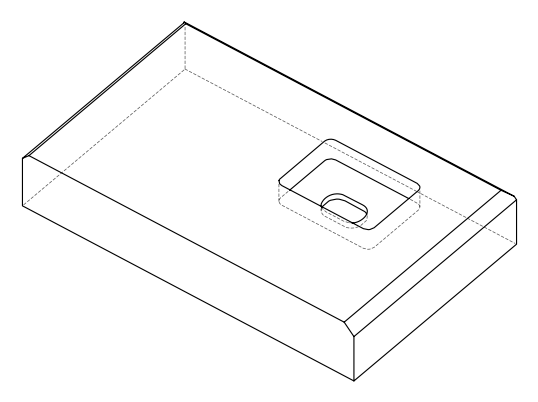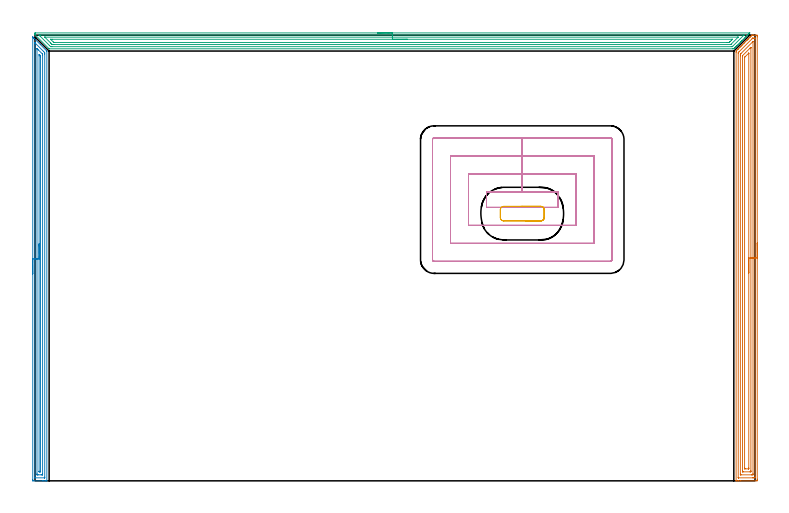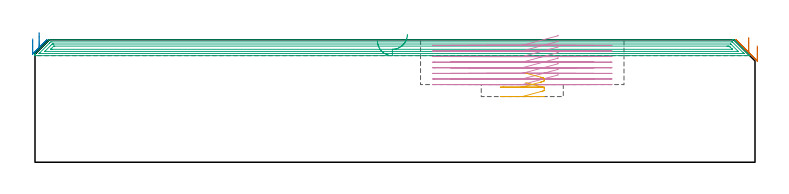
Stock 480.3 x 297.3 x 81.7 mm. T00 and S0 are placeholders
(PLAN: 5 operations, 2 tool changes, 55.5 min)
(1 AREA_MILL | FG_CHAMFER_SURFACE | UGT0205_001 | 12.06 min | 29556 mm3)
(2 AREA_MILL_1 | FG_CHAMFER_SURFACE_1 | UGT0205_001 | 9.52 min | 13138 mm3)
(3 AREA_MILL_2 | FG_CHAMFER_SURFACE_2 | UGT0205_001 | 15.22 min | 26048 mm3)
(4 MILL_RECTANGULAR_POCKET | POCKET_RECTANGULAR_STRAIGHT | UGT0201_008 | Follow Part, ap 4, ae 75% | 18.08 min | 397191 mm3)
(5 MILL_RECTANGULAR_POCKET_1 | POCKET_RECTANGULAR_STRAIGHT_1 | UGT0201_109 | Follow Part, ap 6.35, ae 75% | 0.6 min | 13817 mm3)
(TOOL UGT0205_001 | Chamfer Mill 20 x 3 x 45 deg. | D20 FL50 Z2)
(TOOL UGT0201_008 | End Mill 16 mm | D16 FL32 Z4)
(TOOL UGT0201_109 | End Mill 25.4 mm | D25.4 FL25 Z2)
(OP 1 AREA_MILL)
G17 G21 G94 G90
T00 M6
G54
G17 G0 G90 X481.8 Y158.65 S1061 M3
G43 Z91.7 H0
Z77.6
G94 G1 Y158.612 Z76.728 F250.
Y158.498 Z75.864
Y158.309 Z75.012
Y158.047 Z74.18
Y157.713 Z73.374
Y157.31 Z72.6
Y156.842 Z71.864
Y156.31 Z71.172
Y155.721 Z70.529
Y155.078 Z69.94
Y154.386 Z69.408
Y153.65 Z68.94
Y152.876 Z68.537
Y152.07 Z68.203
Y151.238 Z67.941
Y150.387 Z67.752
Y149.522 Z67.638
Y148.65 Z67.6
Y1.076
X481.799 Y0.632 Z67.601
X481.795 Y0.187 Z67.603
X481.792 Y0.01 Z67.606
X481.357 Y0. Z68.041
X470.786 Z78.609
X469.389 Z80.007
X469.024 Z80.371
X468.067 Z81.333
X467.701 Z81.689
Y0.005 Z81.69
X467.7 Y0.185 Z81.7
Y285.936
X467.705 Y286.704 Z81.69
X467.829 Y286.83 Z81.568
X468.01 Y287.011 Z81.388
X468.584 Y287.586 Z80.812
X468.723 Y287.724 Z80.675
X468.883 Y287.884 Z80.515
X469.024 Y288.026 Z80.371
X469.17 Y288.171 Z80.228
X469.317 Y288.318 Z80.081
X469.465 Y288.467 Z79.931
X469.917 Y288.917 Z79.483
X470.214 Y289.215 Z79.185
X470.346 Y289.347 Z79.051
X470.716 Y289.716 Z78.684
X470.863 Y289.863 Z78.537
X471.108 Y290.109 Z78.29
X471.226 Y290.228 Z78.17
X471.559 Y290.559 Z77.841
X471.785 Y290.785 Z77.614
X472.002 Y291.003 Z77.396
X472.107 Y291.109 Z77.289
X472.548 Y291.548 Z76.851
X472.988 Y291.99 Z76.408
X473.196 Y292.196 Z76.204
X473.244 Y292.244 Z76.156
X473.869 Y292.871 Z75.527
X474.087 Y293.087 Z75.313
X474.75 Y293.752 Z74.646
X474.93 Y293.93 Z74.47
X474.985 Y293.985 Z74.415
X475.631 Y294.632 Z73.766
X475.772 Y294.773 Z73.627
X475.879 Y294.879 Z73.521
X476.071 Y295.073 Z73.326
X476.176 Y295.177 Z73.222
X476.773 Y295.773 Z72.626
X476.952 Y295.954 Z72.445
X477.07 Y296.072 Z72.327
X477.667 Y296.668 Z71.732
X477.833 Y296.835 Z71.564
X478.274 Y297.273 Z71.126
X478.294 Y297.293 Z71.105
X478.327 Y297.3 Z71.071
X478.714 Z70.684
X478.82 Z70.578
X479.595 Z69.8
X480.84 Z68.557
X481.357 Y297.295 Z68.038
X481.791 Y297.29 Z67.605
X481.794 Y297.112 Z67.603
X481.799 Y296.668 Z67.601
X481.8 Y296.218 Z67.6
Y148.65
X480.386 Z69.014
X480.385 Y2.513 Z69.015
X480.384 Y2.421 Z69.016
X480.379 Y2.029 Z69.021
X480.001 Y2.009 Z69.399
X479.595 Y2.003 Z69.805
X479.128 Y2. Z70.272
X478.714 Z70.686
X469.439 Z79.961
X469.211 Y2.001 Z80.189
X469.176 Y2.003 Z80.224
X469.14 Y2.009 Z80.26
X469.121 Y2.014 Z80.279
X469.12 Y2.043 Z80.28
X469.115 Y2.329 Z80.285
Y285.041
X469.119 Y285.442 Z80.281
X469.121 Y285.639 Z80.279
X469.209 Y285.748 Z80.191
X469.388 Y285.935 Z80.012
X469.647 Y286.197 Z79.753
X469.905 Y286.456 Z79.495
X478.329 Y294.879 Z71.071
X478.524 Y295.072 Z70.876
X478.714 Y295.257 Z70.686
X478.746 Y295.284 Z70.654
X478.773 Y295.29 Z70.627
X478.831 Y295.295 Z70.569
X478.947 Y295.299 Z70.453
X479.18 Y295.3 Z70.22
X480.061 Z69.339
X480.289 Y295.299 Z69.111
X480.324 Y295.297 Z69.076
X480.36 Y295.291 Z69.04
X480.379 Y295.286 Z69.021
X480.38 Y295.257 Z69.02
X480.385 Y294.971 Z69.015
X480.386 Y148.65 Z69.014
X478.972 Z70.428
X478.971 Y4.843 Z70.429
X478.969 Y4.21 Z70.431
X478.967 Y4.079 Z70.433
X478.965 Y4.022 Z70.435
X478.913 Y4.008 Z70.487
X478.714 Y4.004 Z70.686
X478.039 Y4. Z71.361
X477.833 Z71.567
X470.992 Z78.408
X470.786 Y4.004 Z78.614
X470.58 Y4.01 Z78.82
X470.535 Y4.016 Z78.865
X470.532 Y4.053 Z78.868
X470.53 Y4.123 Z78.87
X470.529 Y4.21 Z78.871
X470.528 Y4.471 Z78.872
X470.529 Y283.514 Z78.871
X470.532 Y284.147 Z78.868
X470.535 Y284.401 Z78.865
X470.549 Y284.637 Z78.851
X470.786 Y284.885 Z78.614
X470.863 Y284.963 Z78.537
X478.851 Y292.951 Z70.549
X478.928 Y293.026 Z70.472
X478.954 Y293.048 Z70.446
X478.964 Y293.053 Z70.436
X478.966 Y293.043 Z70.434
X478.97 Y292.981 Z70.43
X478.971 Y292.94 Z70.429
X478.972 Y292.908 Z70.428
Y148.65
X477.557 Z71.843
Y6.893
X477.555 Y6.281 Z71.845
X477.552 Y6.074 Z71.848
X477.55 Y6.01 Z71.85
X477.502 Y6.007 Z71.898
X477.392 Y6.004 Z72.008
X476.952 Y6. Z72.448
X472.548 Z76.852
X472.108 Y6.004 Z77.292
X471.999 Y6.007 Z77.401
X471.95 Y6.01 Z77.45
X471.948 Y6.047 Z77.452
X471.946 Y6.146 Z77.454
X471.943 Y6.612 Z77.457
Y6.893
Y282.972
X471.945 Y283.252 Z77.455
X471.95 Y283.558 Z77.45
X471.952 Y283.591 Z77.448
X471.971 Y283.615 Z77.429
X472.011 Y283.66 Z77.389
X472.078 Y283.729 Z77.322
X476.967 Y288.618 Z72.433
X477.404 Y289.054 Z71.996
X477.46 Y289.107 Z71.94
X477.534 Y289.174 Z71.866
X477.551 Y289.183 Z71.849
X477.554 Y289.146 Z71.846
X477.555 Y289.094 Z71.845
X477.557 Y288.899 Z71.843
Y288.618
Y148.65
X476.143 Z73.257
Y8.536
X476.142 Y8.39 Z73.258
X476.138 Y8.099 Z73.262
X476.136 Y8.019 Z73.264
X476.13 Y8.009 Z73.27
X476.113 Y8.006 Z73.287
X476.071 Y8.003 Z73.329
X475.861 Y8. Z73.539
X474.1 Z75.3
X473.429 Y8.004 Z75.971
X473.385 Y8.006 Z76.015
X473.366 Y8.009 Z76.034
X473.363 Y8.171 Z76.037
X473.358 Y8.463 Z76.042
X473.357 Y8.755 Z76.043
Y282.358
X473.358 Y282.43 Z76.042
X473.361 Y282.503 Z76.039
X473.364 Y282.548 Z76.036
X473.38 Y282.57 Z76.02
X473.429 Y282.625 Z75.971
X473.738 Y282.938 Z75.662
X475.956 Y285.158 Z73.444
X476.071 Y285.27 Z73.329
X476.111 Y285.306 Z73.289
X476.133 Y285.325 Z73.267
X476.137 Y285.259 Z73.263
X476.141 Y285.114 Z73.259
X476.143 Y285.041 Z73.257
Y284.968
Y148.65
Y147.778 Z73.295
Y146.914 Z73.409
Y146.062 Z73.598
Y145.23 Z73.86
Y144.424 Z74.194
Y143.65 Z74.597
Y142.914 Z75.065
Y142.222 Z75.596
Y141.579 Z76.186
Y140.99 Z76.829
Y140.459 Z77.521
Y139.99 Z78.257
Y139.587 Z79.031
Y139.253 Z79.837
Y138.991 Z80.669
Y138.802 Z81.52
Y138.688 Z82.385
Y138.65 Z83.257
G0 Z91.7
M5
M2
(OP 2 AREA_MILL_1)
G17 G21 G94 G90
T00 M6
G54
G17 G0 G90 X-1.5 Y138.05 S1061 M3
G43 Z91.7 H0
Z82.3
G94 G1 Y138.088 Z81.428 F250.
Y138.202 Z80.564
Y138.391 Z79.712
Y138.653 Z78.88
Y138.987 Z78.074
Y139.39 Z77.3
Y139.858 Z76.564
Y140.39 Z75.872
Y140.979 Z75.229
Y141.622 Z74.64
Y142.314 Z74.108
Y143.05 Z73.64
Y143.824 Z73.237
Y144.63 Z72.903
Y145.462 Z72.641
Y146.313 Z72.452
Y147.178 Z72.338
Y148.05 Z72.3
X-1.499 Y296.075 Z72.299
X-1.495 Y296.083 Z72.303
X-1.479 Y296.075 Z72.32
X-1.275 Y295.875 Z72.525
X-1.203 Y295.803 Z72.597
X-0.729 Y295.331 Z73.066
X-0.586 Y295.187 Z73.212
X-0.432 Y295.033 Z73.366
X-0.292 Y294.894 Z73.503
X3.588 Y291.012 Z77.388
X7.609 Y286.991 Z81.408
X7.82 Y286.778 Z81.617
X7.897 Y286.695 Z81.689
X7.9 Y286.545 Z81.7
Y0.174
X7.897 Y0.01 Z81.688
X7.773 Y0.003 Z81.565
X7.64 Y0. Z81.44
X7.371 Z81.17
X6.692 Z80.487
X5.48 Z79.277
X4.946 Z78.74
X-1.165 Z72.632
X-1.436 Y0.004 Z72.361
X-1.492 Y0.01 Z72.305
X-1.499 Y0.068 Z72.299
X-1.5 Y0.62 Z72.3
Y148.05
X-0.086 Z73.714
X-0.085 Y291.906 Z73.715
X-0.084 Y292.104 Z73.716
X-0.081 Y292.202 Z73.719
X-0.079 Y292.215 Z73.721
X-0.073 Y292.212 Z73.727
X-0.041 Y292.184 Z73.759
X0.244 Y291.906 Z74.044
X5.605 Y286.545 Z79.405
X5.819 Y286.327 Z79.619
X6.479 Y285.651 Z80.279
X6.484 Y284.97 Z80.284
X6.485 Y284.757 Z80.285
Y2.407
X6.483 Y2.066 Z80.283
X6.481 Y2.025 Z80.281
X6.48 Y2.012 Z80.28
X6.455 Y2.009 Z80.255
X6.35 Y2.003 Z80.15
X6.217 Y2. Z80.017
X0.105 Z73.905
X-0.041 Y2.003 Z73.759
X-0.071 Y2.007 Z73.729
X-0.079 Y2.011 Z73.721
X-0.082 Y2.02 Z73.718
X-0.084 Y2.055 Z73.716
X-0.085 Y2.196 Z73.715
X-0.086 Y2.407 Z73.714
Y148.05
X1.328 Z75.128
X1.329 Y287.566 Z75.129
X1.334 Y288.332 Z75.134
X1.335 Y288.341 Z75.135
X1.361 Y288.332 Z75.161
X1.454 Y288.243 Z75.254
X2.263 Y287.438 Z76.063
X4.943 Y284.757 Z78.743
X4.946 Y284.755 Z78.746
X5.048 Y284.64 Z78.848
X5.064 Y284.248 Z78.864
X5.069 Y283.992 Z78.869
X5.071 Y283.864 Z78.871
Y4.96
X5.07 Y4.194 Z78.87
X5.068 Y4.07 Z78.868
X5.065 Y4.026 Z78.865
X5.06 Y4.01 Z78.86
X5.041 Y4.007 Z78.841
X4.946 Y4.004 Z78.746
X4.263 Y4. Z78.063
X4.073 Z77.873
X2.517 Z76.317
X1.643 Z75.443
X1.454 Y4.003 Z75.254
X1.391 Y4.006 Z75.191
X1.345 Y4.009 Z75.145
X1.335 Y4.068 Z75.135
X1.332 Y4.194 Z75.132
X1.33 Y4.321 Z75.13
X1.329 Y5.088 Z75.129
X1.328 Y148.05 Z75.128
X2.743 Z76.543
Y283.438
X2.744 Y283.864 Z76.544
X2.746 Y284.328 Z76.546
X2.749 Y284.47 Z76.549
X3.017 Y284.222 Z76.817
X3.2 Y284.048 Z77.
X3.387 Y283.864 Z77.187
X3.581 Y283.662 Z77.381
X3.637 Y283.603 Z77.437
X3.65 Y283.568 Z77.45
X3.653 Y283.513 Z77.453
X3.656 Y283.397 Z77.456
X3.657 Y282.97 Z77.457
Y282.502
Y6.251
X3.655 Y6.126 Z77.455
X3.651 Y6.044 Z77.451
X3.648 Y6.01 Z77.448
X3.627 Y6.008 Z77.427
X3.2 Y6. Z77.
X3.182 Z76.982
X2.78 Y6.01 Z76.58
X2.749 Y6.022 Z76.549
X2.746 Y6.052 Z76.546
X2.744 Y6.097 Z76.544
X2.743 Y6.141 Z76.543
Y6.449
Y148.05
Y148.922 Z76.581
Y149.786 Z76.695
Y150.638 Z76.883
Y151.47 Z77.146
Y152.276 Z77.48
Y153.05 Z77.882
Y153.786 Z78.351
Y154.478 Z78.882
Y155.121 Z79.472
Y155.71 Z80.115
Y156.241 Z80.807
Y156.71 Z81.543
Y157.113 Z82.316
Y157.447 Z83.122
Y157.709 Z83.954
Y157.898 Z84.806
Y158.012 Z85.671
Y158.05 Z86.543
G0 Z91.7
M5
M2
(OP 3 AREA_MILL_2)
G17 G21 G94 G90
T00 M6
G54
G17 G0 G90 X228.4 Y298.8 S1061 M3
G43 Z91.7 H0
Z81.1
G94 G1 X228.438 Z80.229 F250.
X228.552 Z79.364
X228.741 Z78.512
X229.003 Z77.68
X229.337 Z76.874
X229.74 Z76.1
X230.208 Z75.364
X230.74 Z74.672
X231.329 Z74.029
X231.972 Z73.44
X232.664 Z72.909
X233.4 Z72.44
X234.174 Z72.037
X234.98 Z71.703
X235.812 Z71.441
X236.663 Z71.252
X237.528 Z71.138
X238.4 Z71.1
X476.77
X476.776 Y298.798 Z71.102
X476.783 Y298.793 Z71.106
Y298.789 Z71.111
X476.77 Y298.771 Z71.128
X476.731 Y298.731 Z71.169
X476.349 Y298.348 Z71.549
X476.174 Y298.174 Z71.725
X475.996 Y297.996 Z71.904
X475.468 Y297.467 Z72.431
X475.28 Y297.28 Z72.619
X475.15 Y297.15 Z72.75
X475.027 Y297.026 Z72.871
X474.982 Y296.982 Z72.917
X474.303 Y296.303 Z73.597
X474.146 Y296.144 Z73.752
X474.089 Y296.088 Z73.81
X473.457 Y295.457 Z74.443
X473.265 Y295.263 Z74.633
X472.611 Y294.611 Z75.289
X472.383 Y294.381 Z75.515
X471.765 Y293.765 Z76.135
X471.705 Y293.704 Z76.195
X471.502 Y293.5 Z76.396
X470.919 Y292.919 Z76.981
X470.811 Y292.81 Z77.088
X470.62 Y292.618 Z77.278
X470.072 Y292.072 Z77.828
X469.739 Y291.737 Z78.159
X469.226 Y291.226 Z78.674
X468.857 Y290.856 Z79.041
X468.379 Y290.379 Z79.521
X468.129 Y290.128 Z79.77
X467.976 Y289.974 Z79.921
X467.825 Y289.824 Z80.074
X467.682 Y289.681 Z80.217
X467.536 Y289.533 Z80.362
X467.391 Y289.389 Z80.508
X467.235 Y289.234 Z80.663
X467.095 Y289.093 Z80.803
X466.956 Y288.955 Z80.943
X466.788 Y288.787 Z81.11
X466.654 Y288.652 Z81.244
X466.51 Y288.509 Z81.389
X466.342 Y288.341 Z81.557
X466.205 Y288.204 Z81.69
X465.448 Y288.2 Z81.7
X9.564
X9.406 Y288.204 Z81.689
X9.216 Y288.384 Z81.516
X0.017 Y297.582 Z72.315
X0.009 Y297.592 Z72.305
X0. Y297.872 Z72.024
Y298.171 Z71.728
Y298.348 Z71.552
Y298.526 Z71.374
X0.01 Y298.793 Z71.105
X0.07 Y298.8 Z71.1
X238.4
Y297.386 Z72.514
X472.682 Y297.385 Z72.515
X472.877 Y297.38 Z72.52
X472.914 Y297.379 Z72.521
X472.912 Y297.373 Z72.527
X472.899 Y297.355 Z72.545
X472.809 Y297.26 Z72.64
X472.697 Y297.147 Z72.753
X472.599 Y297.048 Z72.852
X465.448 Y289.899 Z80.001
X465.26 Y289.718 Z80.182
X465.157 Y289.621 Z80.279
X464.471 Y289.614 Z80.286
X11.27 Y289.615 Z80.285
X10.458 Y289.621 Z80.279
X9.637 Y290.415 Z79.485
X9.564 Y290.486 Z79.414
X3.307 Y296.744 Z73.156
X2.731 Y297.331 Z72.569
X2.698 Y297.379 Z72.521
X2.772 Y297.381 Z72.519
X2.95 Y297.384 Z72.516
X3.307 Y297.386 Z72.514
X3.389
X238.4
Y295.971 Z73.929
X468.752
X468.854 Y295.969 Z73.931
X469.023 Y295.964 Z73.936
X469.052 Y295.961 Z73.939
X469.039 Y295.943 Z73.957
X469.023 Y295.924 Z73.976
X464.396 Y291.296 Z78.604
X464.148 Y291.056 Z78.844
X464.129 Y291.04 Z78.86
X464.093 Y291.035 Z78.865
X464.022 Y291.031 Z78.869
X463.931 Y291.029 Z78.871
X12.518
X12.246
X11.619 Y291.033 Z78.867
X11.493 Y291.035 Z78.865
X11.352 Y291.157 Z78.743
X11.208 Y291.296 Z78.604
X10.458 Y292.041 Z77.859
X10.321 Y292.178 Z77.722
X6.796 Y295.704 Z74.196
X6.713 Y295.79 Z74.11
X6.556 Y295.955 Z73.945
X6.549 Y295.968 Z73.932
X6.55
X6.572 Y295.97 Z73.93
X6.611 Y295.971 Z73.929
X6.883
X238.4
Y294.557 Z75.343
X464.822
X465.06 Y294.556 Z75.344
X465.122 Y294.554 Z75.346
X465.176 Y294.55 Z75.35
X465.188 Y294.548 Z75.352
X465.176 Y294.534 Z75.366
X465.086 Y294.437 Z75.463
X465.016 Y294.366 Z75.534
X464.592 Y293.941 Z75.959
X463.711 Y293.059 Z76.841
X463.66 Y293.009 Z76.891
X463.236 Y292.596 Z77.304
X463.074 Y292.45 Z77.45
X462.766 Y292.446 Z77.454
X462.496 Y292.444 Z77.456
X461.872 Y292.443 Z77.457
X461.603
X13.14
X12.87 Y292.444 Z77.456
X12.559 Y292.448 Z77.452
X12.524 Y292.449 Z77.451
X12.473 Y292.488 Z77.412
X12.371 Y292.583 Z77.317
X12.246 Y292.704 Z77.196
X10.458 Y294.492 Z75.408
X10.413 Y294.542 Z75.358
X10.41 Y294.549 Z75.351
X10.412 Y294.55 Z75.35
X10.458 Y294.553 Z75.347
X10.728 Y294.556 Z75.344
X11.352 Y294.557 Z75.343
X11.621
X238.4
X239.272 Z75.381
X240.136 Z75.495
X240.988 Z75.683
X241.82 Z75.946
X242.626 Z76.28
X243.4 Z76.682
X244.136 Z77.151
X244.828 Z77.682
X245.471 Z78.272
X246.06 Z78.915
X246.591 Z79.607
X247.06 Z80.343
X247.463 Z81.117
X247.797 Z81.923
X248.059 Z82.755
X248.248 Z83.606
X248.362 Z84.471
X248.4 Z85.343
G0 Z91.7
M5
M2
(OP 4 MILL_RECTANGULAR_POCKET)
G17 G21 G94 G90
T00 M6
G54
G17 G0 G90 X348.9 Y191.505 S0 M3
G43 Z91.7 H0
Z84.7
G94 G1 Y192.8 Z84.353 F250.
X325.05 Z77.962
X301.2 F500.
Y182.4
X348.9
Y192.8
X325.05
Y204.8
X289.2
Y170.4
X360.9
Y204.8
X325.05
Y216.8
X277.2
Y158.4
X372.9
Y216.8
X325.05
Y228.8
X266.3
G3 X265.2 Y227.7 R1.1
G1 Y147.5
G3 X266.3 Y146.4 R1.1
G1 X383.8
G3 X384.9 Y147.5 R1.1
G1 Y227.7
G3 X383.8 Y228.8 R1.1
G1 X325.05
X324.05
G0 X348.9 Y191.505 Z80.962
G1 Y192.8 Z80.616 F250.
X325.05 Z74.225
X301.2 F500.
Y182.4
X348.9
Y192.8
X325.05
Y204.8
X289.2
Y170.4
X360.9
Y204.8
X325.05
Y216.8
X277.2
Y158.4
X372.9
Y216.8
X325.05
Y228.8
X266.3
G3 X265.2 Y227.7 R1.1
G1 Y147.5
G3 X266.3 Y146.4 R1.1
G1 X383.8
G3 X384.9 Y147.5 R1.1
G1 Y227.7
G3 X383.8 Y228.8 R1.1
G1 X325.05
X324.05
G0 X348.9 Y191.505 Z77.225
G1 Y192.8 Z76.878 F250.
X325.05 Z70.487
X301.2 F500.
Y182.4
X348.9
Y192.8
X325.05
Y204.8
X289.2
Y170.4
X360.9
Y204.8
X325.05
Y216.8
X277.2
Y158.4
X372.9
Y216.8
X325.05
Y228.8
X266.3
G3 X265.2 Y227.7 R1.1
G1 Y147.5
G3 X266.3 Y146.4 R1.1
G1 X383.8
G3 X384.9 Y147.5 R1.1
G1 Y227.7
G3 X383.8 Y228.8 R1.1
G1 X325.05
X324.05
G0 X348.9 Y191.505 Z73.487
G1 Y192.8 Z73.141 F250.
X325.05 Z66.75
X301.2 F500.
Y182.4
X348.9
Y192.8
X325.05
Y204.8
X289.2
Y170.4
X360.9
Y204.8
X325.05
Y216.8
X277.2
Y158.4
X372.9
Y216.8
X325.05
Y228.8
X266.3
G3 X265.2 Y227.7 R1.1
G1 Y147.5
G3 X266.3 Y146.4 R1.1
G1 X383.8
G3 X384.9 Y147.5 R1.1
G1 Y227.7
G3 X383.8 Y228.8 R1.1
G1 X325.05
X324.05
G0 X348.9 Y191.505 Z69.75
G1 Y192.8 Z69.403 F250.
X325.05 Z63.012
X301.2 F500.
Y182.4
X348.9
Y192.8
X325.05
Y204.8
X289.2
Y170.4
X360.9
Y204.8
X325.05
Y216.8
X277.2
Y158.4
X372.9
Y216.8
X325.05
Y228.8
X266.3
G3 X265.2 Y227.7 R1.1
G1 Y147.5
G3 X266.3 Y146.4 R1.1
G1 X383.8
G3 X384.9 Y147.5 R1.1
G1 Y227.7
G3 X383.8 Y228.8 R1.1
G1 X325.05
X324.05
G0 X348.9 Y191.505 Z66.012
G1 Y192.8 Z65.666 F250.
X325.05 Z59.275
X301.2 F500.
Y182.4
X348.9
Y192.8
X325.05
Y204.8
X289.2
Y170.4
X360.9
Y204.8
X325.05
Y216.8
X277.2
Y158.4
X372.9
Y216.8
X325.05
Y228.8
X266.3
G3 X265.2 Y227.7 R1.1
G1 Y147.5
G3 X266.3 Y146.4 R1.1
G1 X383.8
G3 X384.9 Y147.5 R1.1
G1 Y227.7
G3 X383.8 Y228.8 R1.1
G1 X325.05
X324.05
G0 X348.9 Y191.505 Z62.275
G1 Y192.8 Z61.928 F250.
X325.05 Z55.537
X301.2 F500.
Y182.4
X348.9
Y192.8
X325.05
Y204.8
X289.2
Y170.4
X360.9
Y204.8
X325.05
Y216.8
X277.2
Y158.4
X372.9
Y216.8
X325.05
Y228.8
X266.3
G3 X265.2 Y227.7 R1.1
G1 Y147.5
G3 X266.3 Y146.4 R1.1
G1 X383.8
G3 X384.9 Y147.5 R1.1
G1 Y227.7
G3 X383.8 Y228.8 R1.1
G1 X325.05
X324.05
G0 X348.9 Y191.505 Z58.537
G1 Y192.8 Z58.191 F250.
X325.05 Z51.8
X301.2 F500.
Y182.4
X348.9
Y192.8
X325.05
Y204.8
X289.2
Y170.4
X360.9
Y204.8
X325.05
Y216.8
X277.2
Y158.4
X372.9
Y216.8
X325.05
Y228.8
X266.3
G3 X265.2 Y227.7 R1.1
G1 Y147.5
G3 X266.3 Y146.4 R1.1
G1 X383.8
G3 X384.9 Y147.5 R1.1
G1 Y227.7
G3 X383.8 Y228.8 R1.1
G1 X325.05
X324.05
G0 Z91.7
M5
M2
(OP 5 MILL_RECTANGULAR_POCKET_1)
G17 G21 G94 G90
T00 M6
G54
G17 G0 G90 X327.312 Y173.4 S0 M3
G43 Z91.7 H0
Z59.433
G94 G1 X337.4 Z56.73 F250.
X337.552 Z56.69
X337.961 Y173.464 Z56.579
X338.352 Y173.601 Z56.468
X338.712 Y173.805 Z56.357
X339.03 Y174.07 Z56.246
X339.295 Y174.388 Z56.135
X339.499 Y174.748 Z56.024
X339.636 Y175.139 Z55.913
X339.7 Y175.548 Z55.802
Y180.952 Z54.354
X339.636 Y181.361 Z54.243
X339.499 Y181.752 Z54.132
X339.295 Y182.112 Z54.021
X339.03 Y182.43 Z53.91
X338.712 Y182.695 Z53.799
X338.352 Y182.899 Z53.688
X337.961 Y183.036 Z53.577
X337.552 Y183.1 Z53.466
X337.4 Z53.426
X325.05 Z50.117
X312.7 F500.
G3 X310.4 Y180.8 R2.3
G1 Y175.7
G3 X312.7 Y173.4 R2.3
G1 X337.4
G3 X339.7 Y175.7 R2.3
G1 Y180.8
G3 X337.4 Y183.1 R2.3
G1 X325.05
X324.05
G0 X327.312 Y173.4 Z53.117
G1 X337.4 Z50.414 F250.
X337.552 Z50.373
X337.961 Y173.464 Z50.262
X338.352 Y173.601 Z50.151
X338.712 Y173.805 Z50.04
X339.03 Y174.07 Z49.929
X339.295 Y174.388 Z49.818
X339.499 Y174.748 Z49.707
X339.636 Y175.139 Z49.596
X339.7 Y175.548 Z49.485
Y180.952 Z48.037
X339.636 Y181.361 Z47.926
X339.499 Y181.752 Z47.816
X339.295 Y182.112 Z47.705
X339.03 Y182.43 Z47.594
X338.712 Y182.695 Z47.483
X338.352 Y182.899 Z47.372
X337.961 Y183.036 Z47.261
X337.552 Y183.1 Z47.15
X337.4 Z47.109
X325.05 Z43.8
X312.7 F500.
G3 X310.4 Y180.8 R2.3
G1 Y175.7
G3 X312.7 Y173.4 R2.3
G1 X337.4
G3 X339.7 Y175.7 R2.3
G1 Y180.8
G3 X337.4 Y183.1 R2.3
G1 X325.05
X324.05
G0 Z91.7
M5
M2
